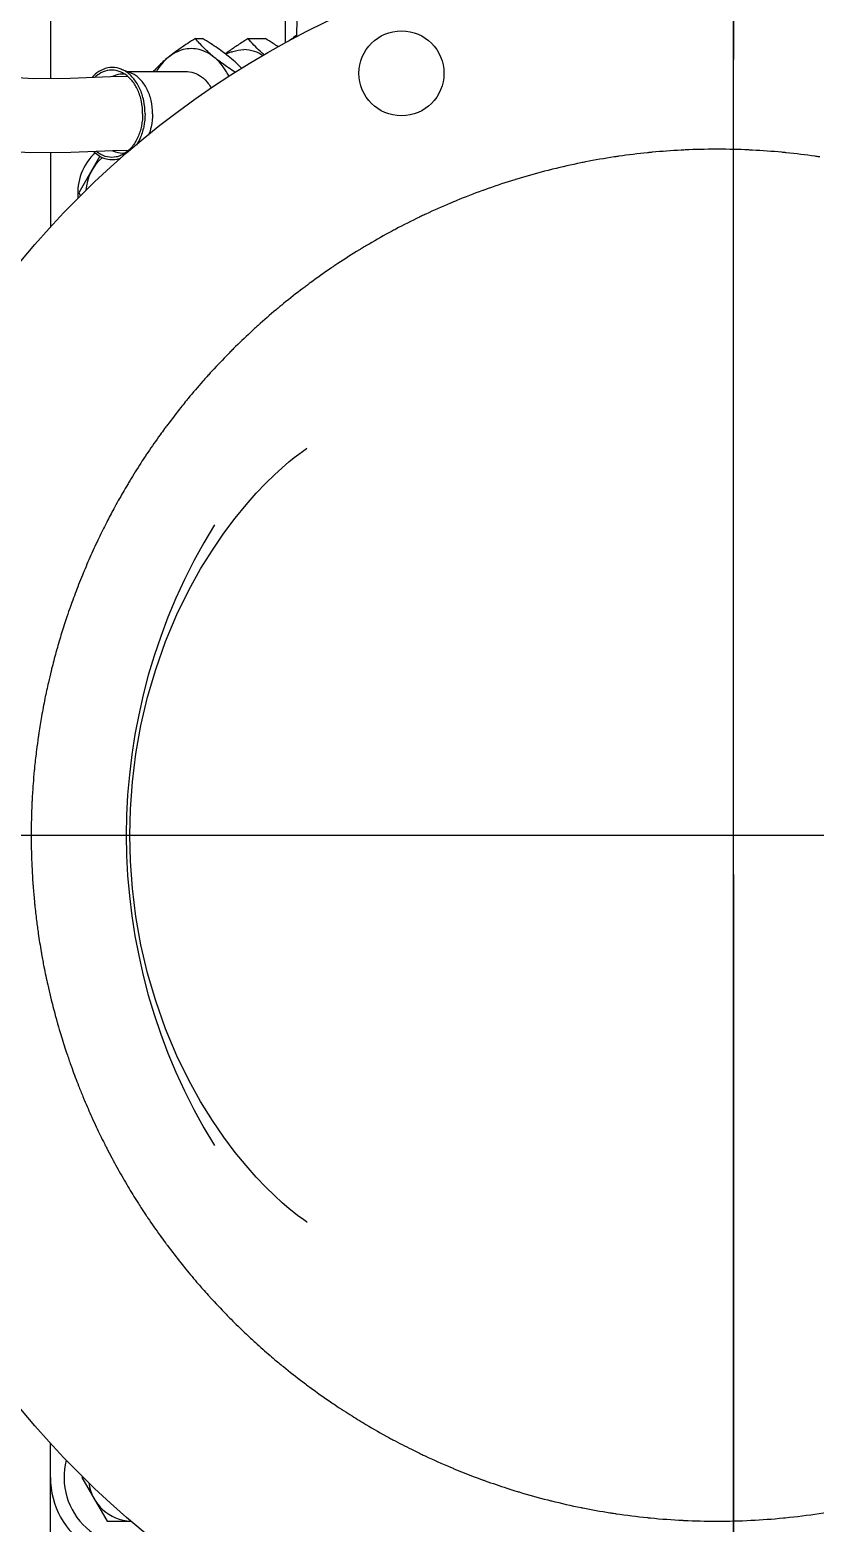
# Model space of a CAD drawing. Header units: millimetres. Extents: x 156850 to 204135, y 56350 to 74150.
# Drawn here: x 174671.2 to 174815, y 62077.1 to 62350.3 of the extents above; entities that cross this region are included whole.
import ezdxf

# ---------------------------------------------------------------- set-up
doc = ezdxf.new("R2010")
doc.units = ezdxf.units.MM
doc.header["$LTSCALE"] = 150
doc.linetypes.add('X-2F-PLAN$0$CENTER', pattern=[2, 1.25, -0.25, 0.25, -0.25])
doc.layers.add('-----33 Equipment', color=5, linetype='Continuous')

# ---------------------------------------------------------------- blocks, each defined once
blk = doc.blocks.new('X-2F-PLAN$0$A$C73FA2420')
at = {"color": 0, "linetype": 'X-2F-PLAN$0$CENTER', "ltscale": 2}
blk.add_line((2448.733949000714, 1095.974610281875), (2448.733949000714, 580.5806102819042), dxfattribs=at)
at = {"color": 0, "linetype": 'Continuous'}
for p, q in [((2305.811678262777, 963.2776102818898), (2337.485721911769, 963.2776102818898)), ((2573.675593768596, 963.2776102818898), (2559.981777914683, 963.2776102818898)), ((2766.984080380993, 963.2776102818898), (2587.1758880954, 963.2776102818898)), ((2573.700881326688, 959.5531496456242), (2573.988851316622, 951.7770999161294)), ((2331.233949000714, 957.5152145889006), (2323.233949000714, 952.8964124353952)), ((2331.40442609007, 957.416789595387), (2331.233949000714, 957.5152145889006)), ((2566.233949000714, 958.0925648580887), (2565.707846500794, 957.7888194380794)), ((2572.945470611914, 954.2176660490804), (2566.233949000714, 958.0925648580887)), ((2323.233949000714, 952.8964124353952), (2323.233949000714, 948.5060296115116)), ((2573.988860635785, 951.776855529286), (2574.058703728137, 949.0447778142989)), ((2587.557823141105, 949.2083111291868), (2587.479037362151, 952.2917651243042)), ((2588.889920340735, 950.3388522873865), (2588.197664792882, 948.5788204154815)), ((2588.480949000921, 949.2990591143025), (2588.480949000921, 938.5462496749242)), ((2594.482102285954, 936.7331253254088), (2594.482102285954, 935.4091162456316)), ((2592.032791174366, 930.1203233363922), (2591.61607422994, 931.179809397494)), ((2594.482102285954, 927.0734421499074), (2594.482102285954, 923.9368190310197)), ((2593.679329260718, 920.2776102818898), (2702.505871192436, 920.2776102818898))]:
    blk.add_line(p, q, dxfattribs=at)
at = {"color": 0, "linetype": 'X-2F-PLAN$0$CENTER', "ltscale": 6}
blk.add_line((5.214987322688103e-05, 838.2776102818898), (3617.45746899338, 838.2776102818898), dxfattribs=at)
at = {"color": 0, "linetype": 'Continuous'}
for points in [[(2574.013480431749, 973.4716458793264), (2573.651127193822, 966.8811529463273), (2573.700881326688, 959.5531496456242)], [(2587.479040796985, 952.291675102606), (2587.207967696246, 959.6716716312221), (2587.148244832992, 966.3848780067055), (2587.454407044803, 972.2101025198936)], [(2377.946320378454, 916.3171915509738), (2377.930881544482, 916.2915699164732), (2377.989466265775, 916.384275942808), (2378.182796659181, 916.6770888246247), (2378.514760740218, 917.1553725288832), (2378.992530701915, 917.809398211597), (2379.629806364421, 918.6373241363908), (2380.453837047913, 919.6510922132875), (2381.497060771449, 920.8624732553144), (2382.784881113563, 922.2684673984186), (2384.334604819422, 923.8528044490959), (2386.159937759745, 925.5929591266904), (2388.278248008224, 927.4675596641027), (2390.706234774087, 929.4516511562979), (2393.459406814887, 931.516476372024), (2396.564331270522, 933.6393288070103), (2400.028758736677, 935.7823263045866), (2403.925461088656, 937.9405135731213), (2408.378966417396, 940.1139584780904), (2413.322611812735, 942.1946448227973), (2418.402959792758, 943.9983422012883), (2423.506500056945, 945.4929906891775), (2428.674241397646, 946.7037628553808), (2433.83825528156, 947.6251051300787), (2438.959633849561, 948.2644468176877), (2444.002367281355, 948.6330912185949), (2448.733782334137, 948.7458857048186)], [(2448.733782334137, 948.7458857048186), (2453.48093293584, 948.6323400858091), (2458.523330735276, 948.2629265568103), (2463.644372671028, 947.6228247598046), (2468.807860635221, 946.7007656274945), (2473.974762558122, 945.4893797822879), (2479.077744542272, 943.9940851362771), (2484.157266066875, 942.1898588418262), (2489.099085510126, 940.1091682753176), (2493.551102995989, 937.9357996219769), (2497.446752778604, 935.7776502231136), (2500.910196985817, 933.6347868182929), (2504.014149423572, 931.512183792307), (2506.766461604857, 929.4476438299171), (2509.193738960312, 927.4638213922153), (2511.311407268164, 925.5895196938072), (2513.1360818143, 923.8497630850179), (2514.685113366228, 922.2659462390002), (2515.972311351099, 920.860486862075), (2517.015062516439, 919.6495464525069), (2517.838745859219, 918.6361253457726), (2518.475707475911, 917.8085492089158), (2518.95321734203, 917.1548404049245), (2519.285016191308, 916.6767702518846), (2519.478232936817, 916.3841159833828), (2519.521938102785, 916.3153155614855)]]:
    blk.add_lwpolyline(points, dxfattribs=at)
for centre, radius in [((2448.73374996311, 841.2871723715798), 165.1), ((2588.124997401028, 899.0249187353184), 7.775)]:
    blk.add_circle(centre, radius, dxfattribs=at)
for centre, radius, start, end in [((2331.233949000714, 948.2776102818898), 15, 90, 205.8179604954497), ((2331.233949000714, 948.2776102818898), 12.5, 75.27494495821784, 200.0966829106724), ((2566.233949000714, 948.2776102818898), 10, 42.59495147922631, 95.44053824979694), ((2566.233949000714, 948.2776102818898), 8.5, 39.90819742837601, 86.87932119134726), ((2331.233949000714, 948.2776102818898), 8, 97.12448817847864, 178.1083981337522), ((2448.733774668071, 841.2871725274017), 108.1, 58.30145638412253, 121.6999594248896)]:
    blk.add_arc(centre, radius, start, end, dxfattribs=at)
for points, start_tangent, end_tangent in [([(2424.644257924054, 964.4581562480307), (2421.358508020523, 963.7697891534772)], (-0.9814063159188504, -0.1919417700094759), (-0.9759217761922419, -0.2181208077041691)), ([(2427.423112476361, 964.9692326217191), (2426.940110180411, 964.8850388788851), (2424.644257924054, 964.4581562480307)], (-0.9854787017365197, -0.1697990825241384), (-0.9814063159189463, -0.19194177000878)), ([(2430.73046685243, 965.4937610884081), (2427.423112476361, 964.9692326217191)], (-0.9896578858099438, -0.1434477920845163), (-0.9854787017329926, -0.1697990825365265)), ([(2435.981058688019, 966.1421430560877), (2433.128046513302, 965.8177202704246), (2430.73046685243, 965.4937610884081)], (-0.9948241909062833, -0.1016111666497682), (-0.9896578858114983, -0.1434477920752396)), ([(2436.708486116841, 966.2143026713165), (2435.981058688019, 966.1421430560877)], (-0.9953990884137915, -0.09581573349449296), (-0.9948241909142667, -0.1016111665784321)), ([(2439.690918841516, 966.4655352158006), (2439.354781083879, 966.4407990985201), (2436.708486116841, 966.2143026713165)], (-0.9974009244046663, -0.07205134276311835), (-0.9953990884209286, -0.09581573342234406)), ([(2443.018747811439, 966.6615462001064), (2439.690918841516, 966.4655352158006)], (-0.9989626689849149, -0.0455366443069671), (-0.9974009244053618, -0.07205134277133295)), ([(2448.274581247242, 966.7908935046289), (2445.604833249003, 966.7527262911317), (2443.018747811439, 966.6615462001064)], (-0.9999933087248615, -0.003658210737262649), (-0.99896266898514, -0.04553664430544704)), ([(2449.025559233618, 966.7913941678125), (2448.274581247242, 966.7908935046289)], (-0.9999972975315675, 0.00232485004904947), (-0.9999933087241845, -0.003658210687993432)), ([(2454.4309507414, 966.662356390385), (2451.862664393731, 966.7527263480006), (2449.025559233618, 966.7913941678125)], (-0.9989691238424868, 0.04539481919285816), (-0.9999972975324732, 0.002324849981360022)), ([(2455.190345918527, 966.6255432137987), (2454.4309507414, 966.662356390385)], (-0.998675832113523, 0.05144494488060033), (-0.9989691238405811, 0.0453948192273472)), ([(2460.573951202095, 966.2319782308186), (2458.11271656421, 966.4407992691849), (2455.190345918527, 966.6255432137987)], (-0.995539911257256, 0.09434132230220905), (-0.998675832109415, 0.05144494494384512)), ([(2461.339449540712, 966.1570693522226), (2460.573951202095, 966.2319782308186)], (-0.9949431090141664, 0.1004400807744878), (-0.9955399112616681, 0.09434132225680537)), ([(2466.688778548967, 965.5007458606269), (2464.33945114573, 965.817720554478), (2461.339449540712, 966.1570693522226)], (-0.9897135345285154, 0.1430633411139805), (-0.994943109017314, 0.1004400807408863)), ([(2467.458022443694, 965.3871177891269), (2466.688778548967, 965.5007458606269)], (-0.9888082530111578, 0.1491919527928031), (-0.989713534524414, 0.1430633411393007)), ([(2470.474527633516, 964.8943482385948), (2467.458022443694, 965.3871177891269)], (-0.9848819418837131, 0.1732269048132246), (-0.9888082530215274, 0.1491919527211874)), ([(2473.720290131518, 964.279317016888), (2470.474527633516, 964.8943482385948)], (-0.9799814934585523, 0.1990886045938143), (-0.9848819418845741, 0.1732269048078322)), ([(2415.359701219946, 962.2729903088766), (2414.742034260067, 962.1009075331967), (2412.661302563502, 961.4960466804914)], (-0.9639955752370931, -0.2659182786536965), (-0.9578046170812712, -0.2874201028070019)), ([(2418.616341182962, 963.1245090041193), (2415.359701219946, 962.2729903088766)], (-0.9707799878539736, -0.2399712799119779), (-0.9639955752444729, -0.2659182786294296)), ([(2421.358508020523, 963.7697891534772), (2420.80635626975, 963.645073716878), (2418.616341182962, 963.1245090041193)], (-0.9759217761902833, -0.2181208077100909), (-0.9707799878582865, -0.2399712798946036)), ([(2478.77505577472, 963.1432960096863), (2476.661141429446, 963.6450742252055), (2473.720290131518, 964.279317016888)], (-0.9709296681540293, 0.2393649504390001), (-0.9799814934582153, 0.1990886045954905)), ([(2479.544595393469, 962.9509987094207), (2478.77505577472, 963.1432960096863)], (-0.969397615581609, 0.2454959529294935), (-0.9709296681592356, 0.2393649504189565)), ([(2482.521070477087, 962.1582288900972), (2479.544595393469, 962.9509987094207)], (-0.9630810570352367, 0.2692115851513724), (-0.969397615577306, 0.2454959529469081)), ([(2485.681375422399, 961.2299412477878), (2482.72546346765, 962.1009081517113), (2482.521070477087, 962.1582288900972)], (-0.9556845302240419, 0.2943927286644487), (-0.9630810570367371, 0.2692115851525352)), ([(2406.04617575102, 959.3090595239773), (2402.881783281337, 958.1160750093986), (2400.920650754822, 957.3272623314988)], (-0.9403791968375805, -0.3401278673601218), (-0.9245883398562409, -0.3809677175327862)), ([(2406.679251910071, 959.5361220958875), (2406.04617575102, 959.3090595239773)], (-0.9421882290812701, -0.3350840804654712), (-0.9403791968400614, -0.3401278673549504)), ([(2409.441201113281, 960.4823520632926), (2408.76222101145, 960.2563793681911), (2406.679251910071, 959.5361220958875)], (-0.94972811239375, -0.3130758894075743), (-0.9421882290679866, -0.3350840805010734)), ([(2412.661302563502, 961.4960466804914), (2409.441201113281, 960.4823520632926)], (-0.957804617079295, -0.2874201028145358), (-0.9497281123953691, -0.3130758894034441)), ([(2490.573280783719, 959.6123540608096), (2488.705276750145, 960.2563800953794), (2485.681375422399, 961.2299412477878)], (-0.9427955909515237, 0.3333713750204921), (-0.9556845302211023, 0.2943927286736576)), ([(2491.33342107397, 959.3408163904096), (2490.573280783719, 959.6123540608096)], (-0.9406322048893845, 0.3394275403165725), (-0.9427955909467765, 0.3333713750350107)), ([(2496.328683070024, 957.4169158674777), (2494.585714518675, 958.1160758438054), (2491.33342107397, 959.3408163904096)], (-0.9253026398854981, 0.3792295144377664), (-0.940632204893847, 0.3394275403040214)), ([(2400.311713357107, 957.0744826283772), (2397.115340765216, 955.6853155908175), (2395.376460626023, 954.8846840020269)], (-0.922574408638588, -0.3858192070455558), (-0.9051261940846516, -0.42514300274406)), ([(2400.920650754822, 957.3272623314988), (2400.311713357107, 957.0744826283772)], (-0.9245883398466579, -0.3809677175560515), (-0.9225744086448124, -0.385819207030833)), ([(2497.080488399486, 957.1059434527997), (2496.328683070024, 957.4169158674777)], (-0.9228250586496233, 0.3852193026418251), (-0.9253026398829532, 0.3792295144426809)), ([(2501.969681971939, 954.9416071588057), (2500.3521570788, 955.6853165302891), (2497.080488399486, 957.1059434527997)], (-0.9055797252459317, 0.4241760969495627), (-0.9228250586607133, 0.3852193026158948)), ([(2395.376460626023, 954.8846840020269), (2392.309513458866, 953.3929293346009)], (-0.9051261940853884, -0.4251430027423946), (-0.8932409043769041, -0.4495783432818536)), ([(2502.710749118822, 954.5915342615917), (2501.969681971939, 954.9416071588057)], (-0.9027906074072898, 0.4300803636258872), (-0.905579725267437, 0.4241760969042826)), ([(2505.515980112017, 953.2120294420165), (2502.710749118822, 954.5915342615917)], (-0.8917994092434556, 0.452431004323719), (-0.9027906073913258, 0.430080363660067)), ([(2572.540041729691, 950.4395000545192), (2572.354585887282, 951.090903761622), (2572.354585887282, 952.7947065893095), (2573.033432052704, 954.4294934308273), (2573.807699929923, 955.3848185715033)], (-0.3452836829739833, 0.9384983634895118), (0.7051882991720924, 0.7090200721498888)), ([(2573.043616217677, 950.5219974630163), (2572.832632934325, 951.2310115337023), (2572.832632934325, 952.8376115190913), (2573.472750571091, 954.3791329165106), (2573.826290833531, 954.8636499880813)], (-0.3666682928291135, 0.9303517415651502), (0.6336977767684656, 0.7735807182950639)), ([(2588.889563877368, 950.3389927761164), (2589.113312114729, 951.090903761622), (2589.113312114729, 952.7947065893095), (2588.434465949191, 954.4294934308273), (2587.384928530781, 955.6461865614983)], (0.3666682928257604, 0.9303517415667615), (-0.744186159341316, 0.6679722750569558)), ([(2588.424281784217, 950.5219974630163), (2588.635265067569, 951.2310115337023), (2588.635265067569, 952.8376115190913), (2587.995147430804, 954.3791329165106), (2587.430146764033, 955.107265014376)], (0.3666682928309578, 0.9303517415646891), (-0.676394209345977, 0.7365397976773033)), ([(2389.206892110873, 951.7767558590858), (2385.981467460515, 949.977311670722), (2384.475505958311, 949.0938191469177)], (-0.880362877978735, -0.4743007517148402), (-0.85898541232329, -0.5120000599768618)), ([(2389.763285855413, 952.0747137867147), (2389.206892110873, 951.7767558590858)], (-0.882736773166171, -0.4698678423787757), (-0.8803628779601509, -0.4743007517497104)), ([(2392.309513458866, 953.3929293346009), (2391.477229747456, 952.9701443634112), (2389.763285855413, 952.0747137867147)], (-0.8932409043704524, -0.4495783432933298), (-0.8827367731229534, -0.4698678424585834)), ([(2508.419120303355, 951.6912095036823), (2505.990268145688, 952.9701454056776), (2505.515980112017, 953.2120294420165)], (-0.8796813242395705, 0.475563631687847), (-0.8917994092449752, 0.4524310043224397)), ([(2512.85432010307, 949.1757608987973), (2511.486030486878, 949.9773128131055), (2508.419120303355, 951.6912095036823)], (-0.8596382876884071, 0.5109031359667157), (-0.8796813242323046, 0.4755636317015386)), ([(2573.486949000973, 950.0931805513101), (2573.841642427375, 951.6767081159051), (2573.913403574144, 951.8256545297918)], (0, 0.9999999999999303), (0.4519547542257102, 0.8920408623665141)), ([(2573.913403574144, 951.8256545297918), (2573.949320407119, 951.894940285827)], (0.4519547547206119, 0.8920408621200457), (0.4684163529002646, 0.8835078496197709)), ([(2587.980949000921, 950.0931805513101), (2587.62625557452, 951.6767081159051), (2587.524339279742, 951.8840344973723)], (0, 0.9999999999999303), (-0.4658410300800899, 0.8848684279013304)), ([(2384.475505958311, 949.0938191469177), (2381.545611810405, 947.2925933075021)], (-0.8589854123231919, -0.5120000599768287), (-0.8446345198913677, -0.5353433737402536)), ([(2513.566821053391, 948.7491087809904), (2512.85432010307, 949.1757608987973)], (-0.8562390017654734, 0.5165798794541366), (-0.859638287665169, 0.5109031360066375)), ([(2518.071683040354, 945.8990555864293), (2516.82578077144, 946.714259405795), (2513.566821053391, 948.7491087809904)], (-0.8335299804284229, 0.5524742272055765), (-0.8562390017585149, 0.5165798794647971)), ([(2573.568599610007, 949.5461917105131), (2573.472750571091, 949.6894901362248), (2573.043616217677, 950.5219974630163)], (-0.5698909585938304, 0.8217203267023077), (-0.3666682927889218, 0.9303517415809683)), ([(2573.528496830608, 949.5514969187789), (2573.486949000973, 950.0931805513101)], (-0.1506209611914158, 0.9885915870819391), (0, 1.000000000000037)), ([(2580.733949000947, 946.3897842061124), (2578.484999964596, 946.6184272231767), (2576.418247404159, 947.2858329769806), (2574.701127320644, 948.3379322226974), (2573.568599610007, 949.5461917105131)], (-1.000000000000112, 0), (-0.5698909585647145, 0.821720326720674)), ([(2580.733949000947, 945.9567715041921), (2583.118964413647, 946.1992479281034), (2585.310760061839, 946.9070332018891), (2587.131769697298, 948.0227867721114), (2588.434465949191, 949.4561169201043), (2588.889563877368, 950.3389927761164)], (0.9999999999997989, 0), (0.3666682928315552, 0.9303517415646797)), ([(2580.733949000947, 946.3897842061124), (2582.982898037299, 946.6184272231767), (2585.049650597735, 947.2858329769806), (2586.76677068125, 948.3379322226974), (2587.899298392003, 949.5461917105131)], (1.000000000000112, 0), (0.5698909585653266, 0.8217203267207127)), ([(2587.668495903723, 947.6040193840745), (2588.101783832652, 948.3538527938072), (2588.197136836825, 948.5790265736287)], (0.576383237496433, 0.8171795173234684), (0.3637362397525685, 0.9315019849095848)), ([(2587.899298392003, 949.5461917105131), (2587.995147430804, 949.6894901362248), (2588.424281784217, 950.5219974630163)], (0.5698909585941255, 0.8217203267021875), (0.3666682927889217, 0.9303517415809682)), ([(2587.939401171287, 949.5514969187789), (2587.980949000921, 950.0931805513101)], (0.1506209611914158, 0.9885915870819391), (0, 1.000000000000037)), ([(2378.675872038119, 945.4182850780198), (2375.47125453304, 943.1890963155893), (2374.126499854494, 942.2086926826742)], (-0.8296994913166331, -0.5582103135101985), (-0.8041257494284944, -0.5944592325015603)), ([(2379.175017055124, 945.7523708154913), (2378.675872038119, 945.4182850780198)], (-0.8323612565337098, -0.554233469415603), (-0.8296994913202862, -0.5582103135049735)), ([(2381.545611810405, 947.2925933075021), (2380.641717235907, 946.7142581664957), (2379.175017055124, 945.7523708154913)], (-0.844634519888029, -0.5353433737460878), (-0.8323612565149501, -0.5542334694446442)), ([(2518.76643975242, 945.435226882284), (2518.071683040354, 945.8990555864293)], (-0.8298344695360985, 0.5580096353728611), (-0.8335299804327572, 0.5524742271998244)), ([(2523.122153722914, 942.3701110071852), (2521.996243538568, 943.1890976490104), (2518.76643975242, 945.435226882284)], (-0.8054118760990632, 0.5927155387184067), (-0.8298344695418832, 0.5580096353649522)), ([(2580.733949000947, 945.9567715041921), (2578.348933588248, 946.1992479281034), (2576.157137939939, 946.9070332018891), (2575.020170244854, 947.5256951341871)], (-0.9999999999997989, 0), (-0.8396354112576536, 0.5431504176217877)), ([(2580.733949000947, 944.5686781306867), (2578.339994345559, 944.8367883923929), (2576.82570426038, 945.3166277618147)], (-0.999999999999805, 0), (-0.9241164985115992, 0.3821108440998782)), ([(2580.733949000947, 944.5686781306867), (2583.127903656336, 944.8367883923929), (2585.28752135043, 945.6148746769177), (2587.001403656323, 946.8267724774778), (2587.668495903723, 947.6040193840745)], (0.999999999999805, 0), (0.5763832374652639, 0.8171795173449121)), ([(2591.045063965721, 941.6946566075785), (2590.202776081162, 942.6777511170949), (2589.35848460428, 943.5688972637872), (2588.501478628488, 944.3847234795103), (2588.48139757954, 944.402853926993)], (-0.6324555320047569, 0.7745966692654705), (-0.7426326848917176, 0.6696989587618861)), ([(2591.04488925531, 941.6950132335187), (2589.852873215917, 942.8973473579972), (2588.485506085446, 943.8747265720158)], (-0.632455531906893, 0.7745966693446096), (-0.8549527317831692, 0.5187059151549711)), ([(2373.657344248611, 941.8601718035061), (2370.482933937223, 939.4105902257725), (2369.320873069926, 938.4725110580912)], (-0.8013489556857328, -0.5981971675138418), (-0.7743563993556817, -0.6327496872994549)), ([(2374.126499854494, 942.2086926826742), (2373.657344248611, 941.8601718035061)], (-0.8041257494790064, -0.5944592324315952), (-0.8013489556644195, -0.5981971675429582)), ([(2523.796930058976, 941.8700432116748), (2523.122153722914, 942.3701110071852)], (-0.80142760326886, 0.5980917962316566), (-0.8054118761230727, 0.5927155386856264)), ([(2527.993534321315, 938.5974066982744), (2526.98456420307, 939.4105916501139), (2523.796930058976, 941.8700432116748)], (-0.7753515396056505, 0.6315298805526165), (-0.8014276032847749, 0.5980917962096504)), ([(2592.638949000975, 937.4855895030778), (2592.457728830632, 938.948807105422), (2591.920615400653, 940.365478377731), (2591.04488925531, 941.6950132335187)], (0, 0.9999999999999998), (-0.6324555319162927, 0.7745966693374411)), ([(2594.482102285954, 936.7331253254088), (2593.592751805554, 938.1478957561776), (2592.734396954416, 939.433652610518), (2591.888315391378, 940.6132852156297), (2591.045063965721, 941.6946566075785)], (-0.5222329678734174, 0.852802865418411), (-0.6324555320063944, 0.7745966692640635)), ([(2369.320873069926, 938.4725110580912), (2366.645584308426, 936.2236152538098)], (-0.7743563993462376, -0.6327496873105805), (-0.7564388322048939, -0.6540644411160685)), ([(2528.646158791031, 938.0621786710108), (2527.993534321315, 938.5974066982744)], (-0.7710870938837481, 0.6367296864812872), (-0.7753515395621763, 0.6315298806063465)), ([(2532.674057341414, 934.590012319677), (2531.778341013938, 935.3881353705074), (2528.646158791031, 938.0621786710108)], (-0.743421237861474, 0.6688234917344875), (-0.7710870939206556, 0.6367296864362422)), ([(2588.480949000921, 938.5462496749242), (2588.235064973822, 937.0516509350855), (2587.489216055255, 935.625651985989), (2586.260046476615, 934.3774764275295), (2585.435755570303, 933.8259841265972)], (0, -1.000000000000001), (-0.8660171019231422, -0.5000143789691414)), ([(2591.044889254612, 933.276165771822), (2591.920688180602, 934.6058419857873), (2592.457817465533, 936.0227270310861), (2592.638949000975, 937.4855895030778)], (0.6324555320314557, 0.7745966692431887), (0, 1.000000000000009)), ([(2364.581675934722, 934.3990594263305), (2364.174364009988, 934.0293159543071)], (-0.741899759221504, -0.6705108107023062), (-0.7389538308864633, -0.6737560655144188)), ([(2366.645584308426, 936.2236152538098), (2365.689157199115, 935.3881338586798), (2364.581675934722, 934.3990594263305)], (-0.7564388321996329, -0.6540644411228931), (-0.7418997592590536, -0.670510810659849)), ([(2533.302431691205, 934.0208394908113), (2532.674057341414, 934.590012319677)], (-0.7388862962075523, 0.6738301279086022), (-0.7434212378586991, 0.6688234917380796)), ([(2591.045063964906, 933.2756664954941), (2591.88735822984, 934.2587680895813), (2592.73272101453, 935.1509871212766), (2593.590975605883, 935.9678359118989), (2594.482102285954, 936.7331253254088)], (0.6324555320438787, 0.7745966692335114), (0.7745966692521127, 0.6324555320209997)), ([(2591.045064069447, 930.4476674420293), (2591.886861937237, 931.5270099469926), (2592.730918560992, 932.7035542267258), (2593.591506837751, 933.9924211900798), (2594.482102285954, 935.4091162456316)], (0.6324555216794168, 0.7745966776959171), (0.5222329678708122, 0.852802865420142)), ([(2364.174364009988, 934.0293159543071), (2361.101842403528, 931.1317276746267), (2360.158163254615, 930.2015162828029)], (-0.7389538308703683, -0.6737560655327871), (-0.7084543723115501, -0.7057566169387304)), ([(2537.152414171956, 930.3575658156769), (2536.365655887173, 931.1317292698077), (2533.302431691205, 934.0208394908113)], (-0.709697765751105, 0.7045062677417342), (-0.7388862962507315, 0.6738301278609619)), ([(2587.549503440969, 930.5834638861124), (2588.386878156452, 931.0372680030996), (2589.853854052373, 932.0746581206913), (2591.044889254612, 933.276165771822)], (0.8966750379453119, 0.4426893677586858), (0.6324555320235458, 0.7745966692496914)), ([(2588.303683595965, 929.4274920193129), (2588.503464517649, 929.7383162602782), (2589.360960245598, 931.0222309451783), (2590.204382480006, 932.1977364760241), (2591.045063964906, 933.2756664954941)], (0.5381487155531703, 0.8428499035703959), (0.6324555320537416, 0.7745966692252152)), ([(2360.158163254615, 930.2015162828029), (2357.682868176373, 927.6650168906781)], (-0.7084543723105207, -0.7057566169396667), (-0.6882453793894678, -0.7254779788174227)), ([(2537.75452164677, 929.7557949122856), (2537.152414171956, 930.3575658156769)], (-0.7049030510189083, 0.7093036646339023), (-0.7096977657844414, 0.7045062677087907)), ([(2541.41778252332, 925.9102501944872), (2540.735104034888, 926.6519554444822), (2537.75452164677, 929.7557949122856)], (-0.6742622610996577, 0.7384919791417636), (-0.7049030510581137, 0.7093036645956036)), ([(2589.057351969299, 928.2770448476076), (2589.922310987255, 929.1582726064953), (2591.045064069447, 930.4476674420293)], (0.7191217465346378, 0.6948841008832494), (0.632455532052938, 0.7745966692256873)), ([(2594.482102285954, 927.0734421499074), (2593.300443375017, 928.9354850574746), (2592.167307517026, 930.5748148736893), (2591.669663012028, 931.2432422442944)], (-0.5222329678640919, 0.8528028654241544), (-0.6067807185280707, 0.7948692720327067)), ([(2592.032936419593, 930.1203804110992), (2592.120851726504, 929.8828732835827), (2592.461637026281, 927.898293638078)], (0.3657305249003447, -0.9307207868947718), (0, -0.9999999999999374)), ([(2357.682868176373, 927.6650168906781), (2356.732394337421, 926.651953769906), (2355.89288398705, 925.7381566154072)], (-0.6882453793849412, -0.7254779788220561), (-0.672891014275283, -0.7397416325359725)), ([(2591.380986085744, 924.4213670564932), (2592.120851726504, 925.9137139926315), (2592.461637026281, 927.898293638078)], (0.5468167340196186, 0.8372523271964193), (0, 0.9999999999999718)), ([(2591.506590302452, 924.1665295740822), (2592.168815413606, 924.9063673921046), (2593.301082265796, 926.0416213182034), (2594.482102285954, 927.0734421499074)], (0.6524162857584099, 0.7578607986146415), (0.7745966692543322, 0.6324555320181602)), ([(2355.89288398705, 925.7381566154072), (2353.525955957477, 923.060462906782)], (-0.6728910142677329, -0.7397416325432151), (-0.6515570695837416, -0.7585996210621275)), ([(2541.991695780773, 925.2773535068845), (2541.41778252332, 925.9102501944872)], (-0.6692194965021581, 0.7430647788051611), (-0.6742622611248352, 0.7384919791193636)), ([(2545.459852690925, 921.2587689870852), (2544.87582232058, 921.9599513179855), (2541.991695780773, 925.2773535068845)], (-0.6372000090797264, 0.7706984808790057), (-0.6692194965167935, 0.7430647787923919)), ([(2592.984099298134, 921.6015215709922), (2593.590975605883, 922.5193027820205), (2594.482102285954, 923.9368190310197)], (0.5604902103774729, 0.8281610495979844), (0.5222329678702439, 0.8528028654202996)), ([(2351.814354297821, 921.0244026025175), (2351.501670493279, 920.6428132670117)], (-0.635332556069607, -0.7722386568913752), (-0.6322921592276627, -0.7747300338694715)), ([(2353.525955957477, 923.060462906782), (2352.591676137527, 921.9599495683215), (2351.814354297821, 921.0244026025175)], (-0.6515570695935582, -0.758599621053296), (-0.6353325559929245, -0.7722386569546593)), ([(2546.003741334076, 920.5963382024202), (2545.459852690925, 921.2587689870852)], (-0.6319218690314328, 0.7750320970379619), (-0.6372000090662064, 0.7706984808891263)), ([(2351.501670493279, 920.6428132670117), (2348.689982281416, 917.067380131688), (2348.01355740719, 916.1659943080158)], (-0.6322921591875784, -0.7747300339020127), (-0.5966215264789022, -0.8025227436908817)), ([(2549.268852580455, 916.4143204417778), (2548.777516265982, 917.0673819520161), (2546.003741334076, 920.5963382024202)], (-0.5986002366601559, 0.8010479115949254), (-0.6319218690821184, 0.775032096997153)), ([(2595.133211890119, 918.1869879504084), (2594.867166763637, 918.532233271806), (2594.048872515559, 919.5798251284868)], (-0.6091754350710333, 0.7930354905719472), (-0.6196755289536386, 0.7848581010705359)), ([(2736.745744524989, 826.2708214548766), (2733.113930628984, 833.5386735016946), (2728.852236796869, 841.049873244192), (2724.188470959081, 848.3205101626809), (2719.135265222751, 855.3305816174834), (2713.70845913433, 862.0578670665273), (2707.923992941156, 868.4826311586075), (2701.798028001795, 874.5868131970055), (2695.3483722409, 880.352429025108), (2688.594810620416, 885.7616914301761), (2681.557182520046, 890.7987424890161), (2674.254565677955, 895.4497755835182), (2666.709628362325, 899.7001792417141), (2658.94478703395, 903.5373308329727), (2650.982479200349, 906.9501401557936), (2642.84524723026, 909.9288324384252), (2634.558130732621, 912.4641654741135), (2626.145466807531, 914.5487247672863), (2617.631409824593, 916.1765092220157), (2609.041143025737, 917.3426588186994), (2600.400205297396, 918.0437041209079), (2594.777848011814, 918.2487664059736)], (-0.4240149547027676, 0.9056551872475533), (-0.999820466089836, 0.01894823443200432)), ([(2347.732124444214, 915.7859420836903), (2345.037012994522, 911.9864091582131), (2344.48349261703, 911.1676348759211)], (-0.5935933442211658, -0.8047651469195227), (-0.5567954110446526, -0.8306496675728327)), ([(2348.01355740719, 916.1659943080158), (2347.732124444214, 915.7859420836903)], (-0.5966215265057654, -0.8025227436714927), (-0.5935933442739557, -0.8047651468810026)), ([(2549.780990316067, 915.7240600332152), (2549.268852580455, 916.4143204417778)], (-0.5931002944099295, 0.8051285864819447), (-0.59860023667813, 0.8010479115816864)), ([(2552.835571434931, 911.38857051573), (2552.430485645193, 911.9864110451308), (2549.780990316067, 915.7240600332152)], (-0.5585558973672371, 0.8294668827127265), (-0.5931002943756926, 0.8051285865074372)), ([(2344.48349261703, 911.1676348759211), (2342.472005242947, 908.0691808838164)], (-0.5567954110458132, -0.830649667572602), (-0.5321090346770121, -0.8466758383318754)), ([(2553.314342743601, 910.6722908312804), (2552.835571434931, 911.38857051573)], (-0.5528485695580132, 0.8332817405521843), (-0.5585558973741466, 0.8294668827073098)), ([(2556.151382201351, 906.193624734995), (2555.825648600585, 906.7296706914785), (2553.314342743601, 910.6722908312804)], (-0.5171634469299037, 0.855886656725039), (-0.5528485696081314, 0.8332817405190386)), ([(2342.472005242947, 908.0691808838164), (2341.641850134591, 906.7296687425114), (2341.150380483014, 905.9185410495847)], (-0.5321090346737407, -0.8466758383339997), (-0.5149714696872405, -0.857207317635422)), ([(2340.929766748683, 905.5498855400947), (2338.512934611412, 901.3102279694867), (2338.123151707696, 900.5888653363218)], (-0.5120340248406506, -0.8589651665845506), (-0.4725055062713337, -0.8813277180158527)), ([(2341.150380483014, 905.9185410495847), (2340.929766748683, 905.5498855400947)], (-0.5149714696142389, -0.8572073176786191), (-0.5120340247977313, -0.8589651666102889)), ([(2556.595288788783, 905.4532343897736), (2556.151382201351, 906.193624734995)], (-0.5112639336456481, 0.8594237547062259), (-0.5171634469485907, 0.8558866567136684)), ([(2559.20826248813, 900.8419989878894), (2558.954564222251, 901.3102299757884), (2556.595288788783, 905.4532343897736)], (-0.4745226109609308, 0.8802433139117123), (-0.5112639336731877, 0.8594237546897279)), ([(2338.123151707696, 900.5888653363218), (2336.371133753913, 897.1981508953031)], (-0.4725055062669618, -0.8813277180183272), (-0.4454904678409591, -0.8952866820538226)), ([(2559.615928603103, 900.0794980272767), (2559.20826248813, 900.8419989878894)], (-0.468446840997581, 0.8834916848276793), (-0.4745226109256802, 0.8802433139312663)), ([(2561.998814092134, 895.3465892525855), (2561.809453533147, 895.7415624816203), (2559.615928603103, 900.0794980272767)], (-0.4307361425189263, 0.9024779086094139), (-0.4684468409936549, 0.8834916848296271)), ([(2336.371133753913, 897.1981508953031), (2335.65804540168, 895.7415604231064), (2335.326046813629, 895.0467121002148)], (-0.4454904678596562, -0.8952866820445782), (-0.4283465330794468, -0.9036145459202574)), ([(2335.162570686312, 894.7004890096141), (2333.084280210198, 890.0375106883002), (2332.832755793235, 889.4364695640979)], (-0.4255877567973831, -0.9049171571277619), (-0.383645086686154, -0.9234806156394422)), ([(2335.326046813629, 895.0467121002148), (2335.162570686312, 894.7004890096141)], (-0.4283465330051919, -0.9036145459560058), (-0.4255877567113133, -0.9049171571670517)), ([(2562.36899343715, 894.5640581637854), (2561.998814092134, 895.3465892525855)], (-0.4245006858088452, 0.90542761596258), (-0.4307361425389524, 0.9024779085994612)), ([(2564.516280784155, 889.7206409135833), (2564.383218828589, 890.0375127936131), (2562.36899343715, 894.5640581637854)], (-0.3859095816960786, 0.9225366088967419), (-0.4245006857972414, 0.9054276159680694)), ([(2332.832755793235, 889.4364695640979), (2331.355638370616, 885.7143483494874)], (-0.3836450866926959, -0.9234806156366521), (-0.3539894328263199, -0.9352494220512668)), ([(2564.847856679815, 888.9202424424002), (2564.516280784155, 889.7206409135833)], (-0.379531664341807, 0.92517874800641), (-0.38590958165354, 0.9225366089148093)), ([(2566.754565747338, 883.977714293811), (2566.669461322366, 884.2122620781302), (2564.847856679815, 888.9202424424002)], (-0.3401509671629073, 0.9403708414967102), (-0.3795316643609109, 0.925178747998144)), ([(2331.355638370616, 885.7143483494874), (2330.798037822591, 884.2122599316062), (2330.605197388795, 883.6786850960925)], (-0.3539894328364102, -0.9352494220476928), (-0.3377680368503658, -0.9412293839875766)), ([(2330.605197388795, 883.6786850960925), (2329.270735609927, 879.7577228901791)], (-0.337768036853555, -0.9412293839867328), (-0.3065280380121391, -0.9518616296039755)), ([(2567.046569484752, 883.1616502954275), (2566.754565747338, 883.977714293811)], (-0.333648126360077, 0.9426976863112412), (-0.3401509671978146, 0.940370841484181)), ([(2568.708242011257, 878.1316644104081), (2568.662497055484, 878.2802928262972), (2567.046569484752, 883.1616502954275)], (-0.2935707200730049, 0.9559373579472086), (-0.3336481263080485, 0.9426976863295639)), ([(2329.270735609927, 879.7577228901791), (2328.805002197507, 878.2802906436264), (2328.657687554718, 877.7992872626055)], (-0.306528038019776, -0.9518616296016712), (-0.2909220084645355, -0.956746771612124)), ([(2328.569133703131, 877.5067836212111), (2327.110128335422, 872.2563506346778), (2327.008594434476, 871.8548320244299)], (-0.2885911757639301, -0.9574524182804693), (-0.2435575765211355, -0.9698864402185321)), ([(2328.657687554718, 877.7992872626055), (2328.569133703131, 877.5067836212111)], (-0.2909220086119136, -0.9567467715682445), (-0.2885911756911798, -0.9574524183029219)), ([(2568.959815654089, 877.302284760226), (2568.708242011257, 878.1316644104081)], (-0.2869616772972832, 0.957942062842433), (-0.2935707200004187, 0.9559373579675647)), ([(2570.372583550168, 872.1965480101062), (2568.959815654089, 877.302284760226)], (-0.2462807601514216, 0.9691985282589386), (-0.286961677301861, 0.9579420628410118)), ([(2326.941236037062, 871.5853374353028), (2325.71762996004, 866.1554163690307), (2325.655646584812, 865.8468099770835)], (-0.2414100545933295, -0.970423199197757), (-0.1956868898968042, -0.9806664270391834)), ([(2327.008594434476, 871.8548320244299), (2326.941236037062, 871.5853374353028)], (-0.2435575765500675, -0.9698864402110553), (-0.2414100546333392, -0.9704231991885273)), ([(2570.583100927644, 871.3559413932962), (2570.372583550168, 872.1965480101062)], (-0.2395821400961935, 0.970876098247066), (-0.2462807601452661, 0.9691985282605162)), ([(2571.743509420892, 866.1868594620028), (2570.583100927644, 871.3559413932962)], (-0.1983968210001512, 0.9801217788708874), (-0.2395821400572542, 0.970876098256412)), ([(2571.912250312627, 865.3382078775903), (2571.743509420892, 866.1868594620028)], (-0.1916340189362681, 0.9814664552525149), (-0.1983968210466692, 0.9801217788613338)), ([(2325.655646584812, 865.8468099770835), (2324.771364446147, 860.9015100917895)], (-0.195686889892052, -0.9806664270404526), (-0.1562845891227592, -0.9877120669520448)), ([(2572.81786177156, 860.116100720421), (2571.912250312627, 865.3382078775903)], (-0.1500257613993962, 0.9886820878910266), (-0.1916340188953823, 0.9814664552606971)), ([(2324.771364446147, 860.9015100917895), (2324.630969041726, 859.9926557305153), (2324.596816941747, 859.7646497960086)], (-0.1562845891242268, -0.9877120669519661), (-0.1472248867540665, -0.9891030445408451)), ([(2324.596816941747, 859.7646497960086), (2323.87693082192, 854.021770938125)], (-0.1472248867578712, -0.989103044540412), (-0.1014682321925458, -0.9948387798310413)), ([(2572.944840741693, 859.2593763893819), (2572.83653054398, 859.9926579897874), (2572.81786177156, 860.116100720421)], (-0.143198439374266, 0.9896939966276216), (-0.1500257614233066, 0.9886820878875507)), ([(2573.593859944725, 853.9894646949833), (2572.944840741693, 859.2593763893819)], (-0.1012107884472516, 0.9948650040592826), (-0.1431984393765524, 0.9896939966273025)), ([(2323.819914739463, 853.4497853626963), (2323.383497362607, 847.5088683557115)], (-0.09691007363892143, -0.995293141555404), (-0.04957201670911323, -0.9987705518082541)), ([(2323.838215115364, 853.636291333125), (2323.819914739463, 853.4497853626963)], (-0.09839632591166278, -0.9951473072097685), (-0.09691007383466343, -0.9952931415363113)), ([(2323.87693082192, 854.021770938125), (2323.852847190574, 853.7833903132123), (2323.838215115364, 853.636291333125)], (-0.1014682322035374, -0.9948387798293206), (-0.09839632605376604, -0.9951473071960806)), ([(2573.675497506396, 853.1596245972905), (2573.614652508171, 853.7833925866289), (2573.593859944725, 853.9894646949833)], (-0.09459787509879569, 0.9955155659391434), (-0.1012107884379019, 0.9948650040597024)), ([(2574.068024749518, 847.8228424161789), (2573.675497506396, 853.1596245972905)], (-0.05207427768163144, 0.9986432143683455), (-0.09459787508396919, 0.9955155659403682)), ([(2323.374716436723, 847.3293548281072), (2323.229219632922, 841.3777450051275)], (-0.04814138230712293, -0.99884053147116), (-0.000721955203520385, -0.9999997393903169)), ([(2323.383497362607, 847.5088683557115), (2323.374716436723, 847.3293548281072)], (-0.04957201694225665, -0.9987705517969688), (-0.04814138220705415, -0.9988405314759796)), ([(2574.102713117376, 847.1196875906899), (2574.082300872076, 847.5430596109945), (2574.068024749518, 847.8228424161789)], (-0.04647053295114452, 0.9989196612179728), (-0.05207427769401637, 0.9986432143677494)), ([(2574.238082378986, 841.5277189614135), (2574.102713117376, 847.1196875906899)], (-0.001917347262225141, 0.999998161888033), (-0.04647053294985327, 0.9989196612177109)), ([(2574.238312988193, 841.2871735140798), (2574.238082378986, 841.5277189614135)], (-9.148048504306695e-09, 1.000000000000536), (-0.001917347199189349, 0.9999981618879137)), ([(2323.229219632922, 841.3777450051275), (2323.229186938028, 841.2871712291962)], (-0.0007219553979015748, -0.9999997393897928), (8.82645978434167e-09, -1.000000000000055)), ([(2323.229186938028, 841.2871712291962), (2323.383458231459, 835.0662648440921)], (9.095503917041983e-09, -0.99999999999999), (0.04956573292759679, -0.9987708636716204)), ([(2574.102868421935, 835.4579965025769), (2574.238093742286, 841.0526271599228)], (0.04644392227253855, 0.9989208988122799), (0.001869513496570069, 0.9999982524580906)), ([(2574.238093742286, 841.0526271599228), (2574.238312988193, 841.2871735140798)], (0.001869513556214846, 0.9999982524572927), (-8.951610479311966e-09, 1.000000000000404)), ([(2323.383458231459, 835.0662648440921), (2323.819782309234, 829.1259195525781)], (0.04956573292114209, -0.9987708636719627), (0.09689923467189313, -0.9952941968684553)), ([(2573.675983199151, 829.4198325215839), (2574.068279436324, 834.7563883595285)], (0.09455713692169539, 0.9955194362025993), (0.05203533871007364, 0.9986452440808868)), ([(2574.068279436324, 834.7563883595285), (2574.08230098593, 835.0312874141964), (2574.102868421935, 835.4579965025769)], (0.05203533870709137, 0.9986452440814133), (0.04644392223563023, 0.9989208988141876)), ([(2323.819782309234, 829.1259195525781), (2323.852847418049, 828.7909521567053), (2324.630969382124, 822.5816867533722), (2325.717630412779, 816.4189261345891), (2327.110128899221, 810.3179918947862), (2328.805002870737, 804.2940519169788), (2330.798038603854, 798.3620826652041), (2333.084281097632, 792.5368319497211), (2335.658046393073, 786.8327822615975), (2338.1250223323, 781.981990408909)], (0.09689923466969728, -0.995294196869244), (0.4725333078782286, -0.8813128121987546)), ([(2572.945581513923, 823.3200888318825), (2573.594680508715, 828.5929484812077)], (0.143157636954348, 0.989699899455201), (0.1011464920310436, 0.9948715430394991)), ([(2573.594680508715, 828.5929484812077), (2573.61465273553, 828.7909544301219), (2573.675983199151, 829.4198325215839)], (0.1011464920155045, 0.9948715430401704), (0.09455713693747686, 0.9955194362014592)), ([(2572.819049774553, 822.4660747260205), (2572.836530884611, 822.5816890127026), (2572.945581513923, 823.3200888318825)], (0.149963355167636, 0.9886915555973449), (0.1431576370003788, 0.9896998994486281))]:
    blk.add_spline(points, degree=3, dxfattribs=dict(at, start_tangent=start_tangent, end_tangent=end_tangent))
blk = doc.blocks.new('X-2F-PLAN$0$zw$C47F')
at = {"layer": '-----33 Equipment', "ltscale": 0.02}
for p, q in [((5339.582833621302, 1686.297062433208), (3861.534668917302, 1686.297062433208)), ((6191.499274096452, 1686.297062433208), (5488.714661796344, 1686.297062433208))]:
    blk.add_line(p, q, dxfattribs=at)
at = {"layer": '-----33 Equipment'}
blk.add_blockref('X-2F-PLAN$0$A$C73FA2420', (2898.048655769322, 848.0194521513768), dxfattribs=at)

msp = doc.modelspace()

# ---------------------------------------------------------------- block references
at = {"layer": '-----33 Equipment', "rotation": 90.00000000000001}
msp.add_blockref('X-2F-PLAN$0$zw$C47F', (176486.2969182868, 56856.21575695537), dxfattribs=at)

doc.saveas('drawing.dxf')
